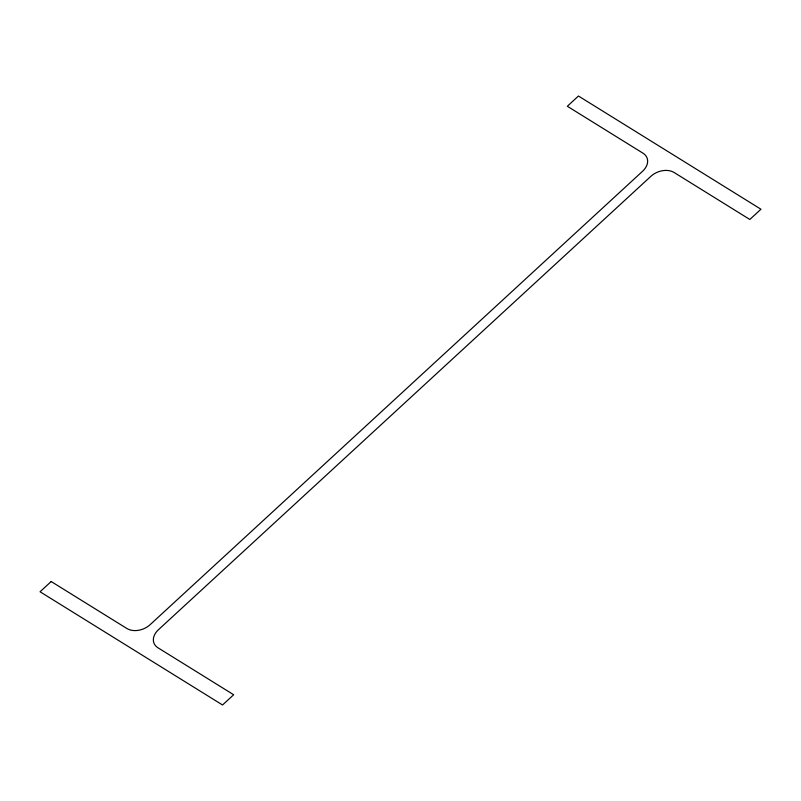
<?xml version="1.0" encoding="UTF-8"?>
<svg xmlns="http://www.w3.org/2000/svg" width="801" height="801" viewBox="0 0 801 801"><rect width="100%" height="100%" fill="white"/><g stroke="black" fill="none" stroke-linecap="round" stroke-linejoin="round"><path stroke-width="1.2" d="M51.174 581.526L40.05 591.769L222.538 704.98L233.662 694.737L157.947 647.769A17.031 12.235 -21.9 0 1 158.388 629.776L650.853 176.34A17.031 12.235 -21.9 0 1 674.112 172.495L749.826 219.474L760.95 209.231L578.462 96.02L567.338 106.263L643.053 153.231A17.031 12.235 -21.9 0 1 642.612 171.224L150.147 624.66A17.031 12.235 -21.9 0 1 126.888 628.505L51.174 581.526"/></g></svg>
